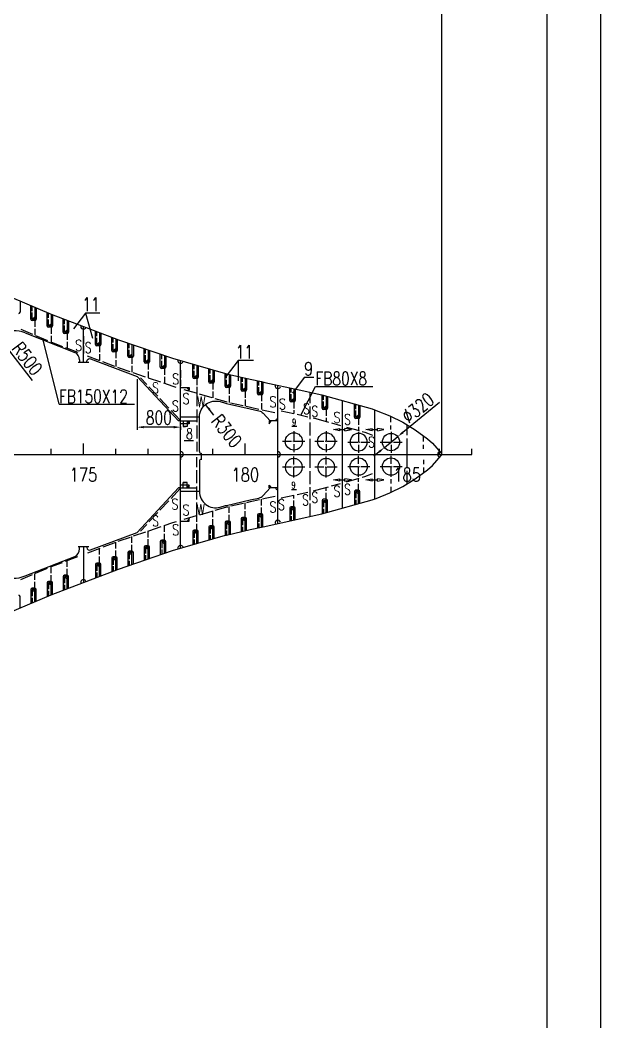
# Model space of a CAD drawing. Extents: x 373818 to 564480, y 322172 to 634257.
# Drawn here: x 553025 to 563792, y 562510 to 581081 of the extents above; entities that cross this region are included whole.
import ezdxf
from ezdxf.enums import TextEntityAlignment as Align

# ---------------------------------------------------------------- set-up
doc = ezdxf.new("R2010")
doc.units = 0
doc.header["$LTSCALE"] = 40
doc.header["$MEASUREMENT"] = 0
for name, pattern in [('ACAD_ISO02W100', [15, 12, -3]), ('ACAD_ISO04W100', [30.5, 24, -3, 0.5, -3]), ('ACAD_ISO05W100', [34, 24, -3, 0.5, -3, 0.5, -3])]:
    doc.linetypes.add(name, pattern=pattern)
doc.layers.get('0').update_dxf_attribs({"linetype": 'CONTINUOUS'})
doc.layers.get('DEFPOINTS').update_dxf_attribs({"linetype": 'CONTINUOUS'})
for name, color, linetype in [('01CONTINUOUS', 2, 'CONTINUOUS'), ('BT_ENG', 7, 'CONTINUOUS'), ('C-CEN', 4, 'ACAD_ISO04W100'), ('C-CON', 4, 'CONTINUOUS'), ('C-DAS', 4, 'ACAD_ISO02W100'), ('C-PH', 4, 'ACAD_ISO05W100'), ('FRAME', 7, 'CONTINUOUS'), ('TEXT', 9, 'CONTINUOUS'), ('Y-CON', 2, 'CONTINUOUS'), ('Y-DAS', 2, 'ACAD_ISO02W100')]:
    doc.layers.add(name, color=color, linetype=linetype)
doc.styles.add('ROMANS', font='romans.shx', dxfattribs={"width": 0.75, "height": 250, "bigfont": 'hzdx.shx'})
doc.dimstyles.new('DM-50', dxfattribs={"dimscale": 50, "dimtxt": 1, "dimasz": 2.5, "dimexe": 1, "dimexo": 1, "dimgap": 1, "dimtad": 1, "dimdec": 0, "dimdsep": 46, "dimtxsty": 'ROMANS', "dimblk1": 'CLOSEDBLANK', "dimblk2": 'CLOSEDBLANK', "dimcen": 0, "dimclrd": 1, "dimclre": 1, "dimclrt": 1, "dimadec": 0, "dimazin": 0, "dimtfac": 1, "dimtdec": 0, "dimtmove": 0, "dimatfit": 3, "dimldrblk": 'CLOSEDBLANK', "dimfxl": 0, "dimtolj": 1, "dimarcsym": 0})

# ---------------------------------------------------------------- blocks, each defined once
blk = doc.blocks.new('*D216')
at = {"color": 1, "linetype": 'ByBlock', "transparency": 16777216}
blk.add_line((576515, 575206), (575877, 576026), dxfattribs=at)
blk.add_solid([(575970, 575940), (575937, 575914), (575877, 576026)], dxfattribs=at)
at = {"layer": 'DEFPOINTS', "color": 0, "linetype": 'ByBlock', "transparency": 16777216}
for p in [(575877, 576026), (576184, 575631)]:
    blk.add_point(p, dxfattribs=at)
at = {"color": 1, "linetype": 'ByBlock', "transparency": 16777216, "insert": (576419, 575613), "char_height": 250, "attachment_point": 5, "rotation": 307.8663, "style": 'ROMANS'}
blk.add_mtext('\\A1;R500', dxfattribs=at)
blk = doc.blocks.new('_CLOSEDBLANK')
at = {"color": 0, "linetype": 'ByBlock'}
for p, q in [((-1, 0.17), (0, 0)), ((-1, 0.17), (-1, -0.17)), ((0, 0), (-1, -0.17))]:
    blk.add_line(p, q, dxfattribs=at)
blk = doc.blocks.new('*D220')
at = {"color": 1, "linetype": 'ByBlock', "transparency": 16777216}
for p, q in [((578452, 575234), (578452, 574293)), ((579134, 574343), (578577, 574343)), ((579259, 574355), (579259, 574293))]:
    blk.add_line(p, q, dxfattribs=at)
for points in [[(578577, 574364), (578577, 574322), (578452, 574343)], [(579134, 574364), (579134, 574322), (579259, 574343)]]:
    blk.add_solid(points, dxfattribs=at)
at = {"layer": 'DEFPOINTS', "color": 0, "linetype": 'ByBlock', "transparency": 16777216}
for p in [(578452, 575284), (579259, 574405), (578452, 574343)]:
    blk.add_point(p, dxfattribs=at)
at = {"color": 1, "linetype": 'ByBlock', "transparency": 16777216, "insert": (578856, 574518), "char_height": 250, "attachment_point": 5, "style": 'ROMANS'}
blk.add_mtext('\\A1;800', dxfattribs=at)
blk = doc.blocks.new('*D219')
at = {"color": 1, "linetype": 'ByBlock', "transparency": 16777216}
blk.add_line((579878, 574567), (579722, 574763), dxfattribs=at)
blk.add_solid([(579816, 574678), (579783, 574652), (579722, 574763)], dxfattribs=at)
at = {"layer": 'DEFPOINTS', "color": 0, "linetype": 'ByBlock', "transparency": 16777216}
for p in [(579722, 574763), (579909, 574528)]:
    blk.add_point(p, dxfattribs=at)
at = {"color": 1, "linetype": 'ByBlock', "transparency": 16777216, "insert": (580115, 574270), "char_height": 250, "attachment_point": 5, "rotation": 308.6058, "style": 'ROMANS'}
blk.add_mtext('\\A1;R300', dxfattribs=at)
blk = doc.blocks.new('*D218')
at = {"color": 1, "linetype": 'ByBlock', "transparency": 16777216}
for p, q in [((584058, 574803), (583380, 574247)), ((583036, 573965), (583284, 574168)), ((582940, 573885), (582843, 573806))]:
    blk.add_line(p, q, dxfattribs=at)
for points in [[(583367, 574263), (583393, 574231), (583284, 574168)], [(582926, 573902), (582953, 573869), (583036, 573965)]]:
    blk.add_solid(points, dxfattribs=at)
at = {"layer": 'DEFPOINTS', "color": 0, "linetype": 'ByBlock', "transparency": 16777216}
for p in [(583284, 574168), (583036, 573965)]:
    blk.add_point(p, dxfattribs=at)
at = {"color": 1, "linetype": 'ByBlock', "transparency": 16777216, "insert": (583656, 574700), "char_height": 250, "attachment_point": 5, "rotation": 39.378, "style": 'ROMANS'}
blk.add_mtext('\\A1;∅320', dxfattribs=at)

msp = doc.modelspace()

# ---------------------------------------------------------------- linework, layer by layer
at = {"color": 2}
msp.add_line((562792.4, 549556.63), (562792.4, 589556.63), dxfattribs=at)
for p, q in [((560843.32, 573030.69), (560843.32, 584797.67)), ((553025.32, 575875.84), (553025.32, 575665.34)), ((553325.32, 575747.23), (553325.32, 575538.19)), ((553625.32, 575621.54), (553625.32, 575411.04)), ((553825.32, 575297.06), (553825.32, 575545.55)), ((554237.51, 575650.31), (554367.93, 575185.31)), ((553300.32, 575513.19), (553250.32, 575513.19)), ((553600.32, 575386.04), (553550.32, 575386.04)), ((553925.32, 575506.1), (553925.32, 575297.06)), ((553749.2, 573958.45), (553450.15, 575177.27)), ((553900.32, 575272.06), (553850.32, 575272.06)), ((554525.32, 575279.59), (554525.32, 575069.09)), ((554825.32, 575165.61), (554825.32, 574955.11)), ((554500.32, 575044.09), (554450.32, 575044.09)), ((555125.32, 575062.36), (555125.32, 574850.88)), ((555325.32, 574748.61), (555325.32, 574994.17)), ((554800.32, 574930.11), (554750.32, 574930.11)), ((555100.32, 574825.88), (555050.32, 574825.88)), ((555425.32, 574960.08), (555425.32, 574748.61)), ((555725.32, 574857.81), (555725.32, 574646.33)), ((555400.32, 574723.61), (555350.32, 574723.61)), ((555700.32, 574621.33), (555650.32, 574621.33)), ((555700.32, 574646.33), (555660.32, 574646.33)), ((556225.32, 574460.08), (556225.32, 574706.19)), ((556325.32, 574677.13), (556325.32, 574460.08)), ((557065.31, 574769.81), (557065.31, 574392.7)), ((556300.32, 574435.08), (556250.32, 574435.08)), ((556300.32, 574460.08), (556260.32, 574460.08)), ((556625.32, 574589.93), (556625.32, 574377.19)), ((556825.32, 574293.89), (556825.32, 574531.8)), ((556925.32, 574508.17), (556925.32, 574293.89)), ((557125.32, 574225.2), (557125.32, 574462.37)), ((557225.32, 574439.48), (557225.32, 574225.2)), ((556600.32, 574352.19), (556550.32, 574352.19)), ((556900.32, 574268.89), (556850.32, 574268.89)), ((556900.32, 574293.89), (556860.32, 574293.89)), ((557425.32, 574159.49), (557425.32, 574395.58)), ((557525.32, 574374.11), (557525.32, 574159.49)), ((558025.32, 574027.94), (558025.32, 574264.42)), ((558125.32, 574242.45), (558125.32, 574027.94)), ((557200.32, 574200.2), (557150.32, 574200.2)), ((557500.32, 574134.49), (557450.32, 574134.49)), ((557500.32, 574159.49), (557460.32, 574159.49)), ((558725.32, 574101.9), (558725.32, 573888.86)), ((558100.32, 574002.94), (558050.32, 574002.94)), ((558100.32, 574027.94), (558060.32, 574027.94)), ((558700.32, 573863.86), (558650.32, 573863.86)), ((558700.32, 573888.86), (558660.32, 573888.86)), ((559325.32, 573934.76), (559325.32, 573721.72)), ((556350.32, 573720.25), (556000.32, 573720.25)), ((559300.32, 573696.72), (559250.32, 573696.72)), ((559300.32, 573721.72), (559260.32, 573721.72)), ((556160.32, 573599.69), (556000.32, 573599.69)), ((553600.32, 573030.69), (553600.32, 573130.69)), ((554200.32, 573030.69), (554200.32, 573230.69)), ((554800.32, 573030.69), (554800.32, 573130.69)), ((555400.32, 573030.69), (555400.32, 573130.69)), ((556000.32, 573030.69), (556000.32, 573130.69)), ((556600.32, 573030.69), (556600.32, 573130.69)), ((557200.32, 573030.69), (557200.32, 573230.69)), ((557800.32, 573030.69), (557800.32, 573130.69)), ((558400.32, 573030.69), (558400.32, 573130.69)), ((559000.32, 573030.69), (559000.32, 573130.69)), ((559600.32, 573030.69), (559600.32, 573130.69)), ((560200.32, 573030.69), (560200.32, 573230.69)), ((560800.32, 573030.69), (560800.32, 573130.69)), ((561400.32, 573030.69), (561400.32, 573130.69)), ((552400.32, 573030.69), (556000.32, 573030.69)), ((556385.32, 573050.69), (556385.32, 573030.69)), ((556385.32, 573030.69), (557800.32, 573030.69)), ((560843.32, 573030.69), (561400.32, 573030.69)), ((556160.32, 572461.69), (556000.32, 572461.69)), ((559300.32, 572364.66), (559250.32, 572364.66)), ((556350.32, 572341.14), (556000.32, 572341.14)), ((558700.32, 572197.53), (558650.32, 572197.53)), ((559300.32, 572339.66), (559260.32, 572339.66)), ((559325.32, 572126.63), (559325.32, 572339.66)), ((558025.32, 572033.44), (558025.32, 571796.96)), ((558100.32, 572058.44), (558050.32, 572058.44)), ((558100.32, 572033.44), (558060.32, 572033.44)), ((558125.32, 571818.93), (558125.32, 572033.44)), ((558700.32, 572172.53), (558660.32, 572172.53)), ((558725.32, 571959.49), (558725.32, 572172.53)), ((557125.32, 571836.18), (557125.32, 571599.01)), ((557200.32, 571861.18), (557150.32, 571861.18)), ((557225.32, 571621.91), (557225.32, 571836.18)), ((557425.32, 571901.89), (557425.32, 571665.8)), ((557500.32, 571926.89), (557450.32, 571926.89)), ((557500.32, 571901.89), (557460.32, 571901.89)), ((557525.32, 571687.27), (557525.32, 571901.89)), ((556300.32, 571626.31), (556250.32, 571626.31)), ((556600.32, 571709.19), (556550.32, 571709.19)), ((556625.32, 571471.46), (556625.32, 571684.19)), ((556825.32, 571767.49), (556825.32, 571529.59)), ((556900.32, 571792.49), (556850.32, 571792.49)), ((556900.32, 571767.49), (556860.32, 571767.49)), ((556925.32, 571553.22), (556925.32, 571767.49)), ((555700.32, 571440.06), (555650.32, 571440.06)), ((556225.32, 571601.31), (556225.32, 571355.19)), ((556300.32, 571601.31), (556260.32, 571601.31)), ((556325.32, 571384.26), (556325.32, 571601.31)), ((555325.32, 571312.78), (555325.32, 571067.21)), ((555400.32, 571337.78), (555350.32, 571337.78)), ((555425.32, 571101.3), (555425.32, 571312.78)), ((555700.32, 571415.06), (555660.32, 571415.06)), ((555725.32, 571203.58), (555725.32, 571415.06)), ((554800.32, 571131.28), (554750.32, 571131.28)), ((554825.32, 570895.78), (554825.32, 571106.28)), ((555100.32, 571235.5), (555050.32, 571235.5)), ((555125.32, 570999.03), (555125.32, 571210.5)), ((554500.32, 571017.29), (554450.32, 571017.29)), ((554525.32, 570781.79), (554525.32, 570992.29)), ((553825.32, 570764.33), (553825.32, 570515.83)), ((553900.32, 570789.33), (553850.32, 570789.33)), ((553925.32, 570555.29), (553925.32, 570764.33)), ((553300.32, 570548.19), (553250.32, 570548.19)), ((553325.32, 570314.16), (553325.32, 570523.19)), ((553600.32, 570675.34), (553550.32, 570675.34)), ((553625.32, 570441.31), (553625.32, 570650.34)), ((553025.32, 570185.54), (553025.32, 570396.05))]:
    msp.add_line(p, q)
at = {"color": 7, "ltscale": 0.2}
for p, q in [((553225.32, 575538.19), (553225.32, 575789.98)), ((553525.34, 575410.07), (553525.34, 575662.82)), ((554425.32, 575069.09), (554425.32, 575317.59)), ((554725.32, 574956.33), (554725.32, 575203.6)), ((555025.32, 574850.88), (555025.32, 575096.45)), ((555625.32, 574646.33), (555625.32, 574891.9)), ((556525.32, 574377.19), (556525.32, 574618.99)), ((558625.32, 573888.86), (558625.32, 574129.75)), ((559225.32, 573721.72), (559225.32, 573962.61)), ((559225.32, 572339.66), (559225.32, 572098.77)), ((558625.32, 572172.53), (558625.32, 571931.63)), ((556525.32, 571684.19), (556525.32, 571442.39)), ((555625.32, 571415.06), (555625.32, 571169.49)), ((554725.32, 571105.05), (554725.32, 570857.78)), ((555025.32, 571210.5), (555025.32, 570964.94)), ((554425.32, 570992.29), (554425.32, 570743.8)), ((553225.32, 570523.19), (553225.32, 570271.41)), ((553525.34, 570651.32), (553525.34, 570398.56))]:
    msp.add_line(p, q, dxfattribs=at)
at = {"ltscale": 0.3}
for p, q in [((554237.51, 575650.31), (554017.52, 575360.18)), ((554504.35, 575650.31), (554237.51, 575650.31)), ((557065.31, 574769.81), (556845.32, 574479.67)), ((557350.23, 574769.81), (557065.31, 574769.81)), ((558293.27, 574455.17), (558073.29, 574165.03)), ((558469.74, 574455.17), (558293.27, 574455.17)), ((557800.32, 573649.69), (557754.2, 573649.69)), ((557800.32, 572411.69), (557754.2, 572411.69))]:
    msp.add_line(p, q, dxfattribs=at)
at = {"lineweight": -2, "ltscale": 0.5}
for p, q in [((556000.32, 573649.69), (555965.32, 573649.69)), ((556000.32, 572411.69), (555965.32, 572411.69))]:
    msp.add_line(p, q, dxfattribs=at)
at = {"color": 3}
for p, q in [((558952.67, 573490.44), (559047.97, 573490.44)), ((559552.67, 573490.44), (559647.97, 573490.44)), ((558952.67, 572557.2), (559047.97, 572557.2)), ((559552.67, 572557.2), (559647.97, 572557.2))]:
    msp.add_line(p, q, dxfattribs=at)
for centre in [(558100.32, 573270.46), (558700.32, 573270.46), (559301.38, 572805.01), (559901.38, 572805.01)]:
    msp.add_circle(centre, 160)
at = {"ltscale": 0.3}
msp.add_circle((559901.38, 573258.37), 160, dxfattribs=at)
for centre, radius, start, end in [((553000.32, 575665.34), 25, 270, 0), ((553250.32, 575538.19), 25, 180, 270), ((553300.32, 575538.19), 25, 270, 0), ((553550.32, 575411.04), 25, 180, 270), ((553600.32, 575411.04), 25, 270, 0), ((553850.32, 575297.06), 25, 180, 270), ((553900.32, 575297.06), 25, 270, 0), ((554450.32, 575069.09), 25, 180, 270), ((554500.32, 575069.09), 25, 270, 0), ((554750.32, 574955.11), 25, 180, 270), ((554800.32, 574955.11), 25, 270, 0), ((555050.32, 574850.88), 25, 180, 270), ((555100.32, 574850.88), 25, 270, 0), ((555350.32, 574748.61), 25, 180, 270), ((555400.32, 574748.61), 25, 270, 0), ((555650.32, 574646.33), 25, 180, 270), ((555700.32, 574646.33), 25, 270, 0), ((556250.32, 574460.08), 25, 180, 270), ((556300.32, 574460.08), 25, 270, 0), ((556550.32, 574377.19), 25, 180, 270), ((556600.32, 574377.19), 25, 270, 0), ((556850.32, 574293.89), 25, 180, 270), ((556900.32, 574293.89), 25, 270, 0), ((557150.32, 574225.2), 25, 180, 270), ((557200.32, 574225.2), 25, 270, 0), ((557450.32, 574159.49), 25, 180, 270), ((557500.32, 574159.49), 25, 270, 0), ((558050.32, 574027.94), 25, 180, 270), ((558100.32, 574027.94), 25, 270, 0), ((558650.32, 573888.86), 25, 180, 270), ((558700.32, 573888.86), 25, 270, 0), ((559250.32, 573721.72), 25, 180, 270), ((559300.32, 573721.72), 25, 270, 0), ((556000.32, 573030.69), 50, 270, 90), ((556385.32, 573085.69), 35, 180, 270), ((556385.32, 572905.69), 35, 90, 180), ((559250.32, 572339.66), 25, 90, 180), ((559300.32, 572339.66), 25, 0, 90), ((558650.32, 572172.53), 25, 90, 180), ((558700.32, 572172.53), 25, 0, 90), ((558050.32, 572033.44), 25, 90, 180), ((558100.32, 572033.44), 25, 0, 90), ((557150.32, 571836.18), 25, 90, 180), ((557200.32, 571836.18), 25, 0, 90), ((557450.32, 571901.89), 25, 90, 180), ((557500.32, 571901.89), 25, 0, 90), ((556250.32, 571601.31), 25, 90, 180), ((556300.32, 571601.31), 25, 0, 90), ((556550.32, 571684.19), 25, 90, 180), ((556600.32, 571684.19), 25, 0, 90), ((556850.32, 571767.49), 25, 90, 180), ((556900.32, 571767.49), 25, 0, 90), ((555650.32, 571415.06), 25, 90, 180), ((555700.32, 571415.06), 25, 0, 90), ((555350.32, 571312.78), 25, 90, 180), ((555400.32, 571312.78), 25, 0, 90), ((554750.32, 571106.28), 25, 90, 180), ((554800.32, 571106.28), 25, 0, 90), ((555050.32, 571210.5), 25, 90, 180), ((555100.32, 571210.5), 25, 0, 90), ((554450.32, 570992.29), 25, 90, 180), ((554500.32, 570992.29), 25, 0, 90), ((553850.32, 570764.33), 25, 90, 180), ((553900.32, 570764.33), 25, 0, 90), ((553250.32, 570523.19), 25, 90, 180), ((553300.32, 570523.19), 25, 0, 90), ((553550.32, 570650.34), 25, 90, 180), ((553600.32, 570650.34), 25, 0, 90), ((553000.32, 570396.05), 25, 0, 90)]:
    msp.add_arc(centre, radius, start, end)
at = {"lineweight": -2, "ltscale": 0.5}
for centre, radius, start, end in [((554200.32, 575403.08), 50, 159.196013, 339.196013), ((552925.32, 574823.28), 500, 67.031269, 172.598494), ((557800.32, 573649.69), 35, 90, 180), ((557800.32, 572411.69), 35, 180, 270), ((552925.32, 571238.1), 500, 187.401506, 292.968731), ((554200.32, 570658.31), 50, 20.803987, 202.967855)]:
    msp.add_arc(centre, radius, start, end, dxfattribs=at)
at = {"ltscale": 0.3}
msp.add_arc((560843.32, 573030.69), 75, 127.926607, 232.073393, dxfattribs=at)
at = {"extrusion": (0, 0, -1)}
for centre, start_param, end_param in [((559301.38, 573258.37), -0.00119564, 6.28198966), ((558100.32, 572792.93), 3.14039701, 9.42358232), ((558700.32, 572792.93), 3.14039701, 9.42358232)]:
    msp.add_ellipse(centre, major_axis=(-160, 0.19), ratio=1, start_param=start_param, end_param=end_param, dxfattribs=at)
at = {"layer": '01CONTINUOUS'}
for p, q in [((554200.32, 574737.16), (554200.32, 575403.08)), ((554100.31, 574737.16), (554300.31, 574737.16)), ((556000.32, 571289.79), (556000.32, 574771.59)), ((559000.32, 572036.1), (559000.32, 574025.29)), ((559600.32, 572206.78), (559600.32, 573854.61)), ((556000.32, 573030.69), (556400.32, 573030.69)), ((556385.32, 573030.69), (556385.32, 572930.69)), ((557800.32, 573030.69), (560843.32, 573030.69)), ((554100.31, 571324.22), (554300.31, 571324.22)), ((554200.32, 571324.22), (554200.32, 570658.31))]:
    msp.add_line(p, q, dxfattribs=at)
at = {"layer": '01CONTINUOUS', "ltscale": 0.4}
for p, q in [((559900.32, 573630.58), (559900.32, 573732.85)), ((559900.32, 573492.85), (559900.32, 573568.81)), ((560500.32, 573271.94), (560500.32, 573374.21)), ((560500.32, 573134.21), (560500.32, 573210.17)), ((560500.32, 572927.18), (560500.32, 572851.22)), ((560500.32, 572789.45), (560500.32, 572687.18)), ((559900.32, 572568.54), (559900.32, 572492.58)), ((559900.32, 572430.81), (559900.32, 572328.54))]:
    msp.add_line(p, q, dxfattribs=at)
at = {"layer": '01CONTINUOUS'}
for points in [[(551081.32, 576698.67), (553600.32, 575631.04), (554850.32, 575156.11), (555850.32, 574815.19), (556831.32, 574530.05), (556850.32, 574525.34), (557288.32, 574425.05), (557290.32, 574424.55), (557500.32, 574379.49), (557563.32, 574365.94), (558200.32, 574225.97), (558618.32, 574131.7), (559550.32, 573872.08), (559623.32, 573846.57), (559876.32, 573744.77), (560117.32, 573625.04), (560350.32, 573484.77), (560578.32, 573316.71), (560667.32, 573236.26), (560751.32, 573147.05), (560828.32, 573051.1), (560843.32, 573030.69)], [(551081.32, 569362.71), (553600.32, 570430.34), (554850.32, 570905.27), (555850.32, 571246.19), (556831.32, 571531.33), (556850.32, 571536.04), (557288.32, 571636.33), (557290.32, 571636.83), (557500.32, 571681.89), (557563.32, 571695.44), (558200.32, 571835.41), (558618.32, 571929.68), (559550.32, 572189.31), (559623.32, 572214.82), (559876.32, 572316.62), (560117.32, 572436.34), (560350.32, 572576.61), (560578.32, 572744.67), (560667.32, 572825.13), (560751.32, 572914.33), (560828.32, 573010.29), (560843.32, 573030.69)]]:
    msp.add_lwpolyline(points, dxfattribs=at)
at = {"layer": 'BT_ENG'}
msp.add_line((563792.4, 548556.63), (563792.4, 590556.63), dxfattribs=at)
at = {"layer": 'C-CEN', "ltscale": 0.2}
for p, q in [((558100.32, 573462.98), (558100.32, 573072.08)), ((558700.32, 573462.98), (558700.32, 573072.08)), ((559301.38, 573450.9), (559301.38, 573060)), ((559901.38, 573450.9), (559901.38, 573060)), ((558300.86, 573270.46), (557891.3, 573270.46)), ((558900.86, 573270.46), (558491.3, 573270.46)), ((559100.84, 573256.37), (559510.4, 573256.37)), ((559700.84, 573256.37), (560110.4, 573256.37)), ((558100.32, 572600.4), (558100.32, 572991.3)), ((558700.32, 572600.4), (558700.32, 572991.3)), ((559301.38, 572612.49), (559301.38, 573003.39)), ((559901.38, 572612.49), (559901.38, 573003.39)), ((558300.86, 572792.93), (557891.3, 572792.93)), ((558900.86, 572792.93), (558491.3, 572792.93)), ((559100.84, 572805.01), (559510.4, 572805.01)), ((559700.84, 572805.01), (560110.4, 572805.01))]:
    msp.add_line(p, q, dxfattribs=at)
at = {"layer": 'C-CON'}
for p, q in [((553120.43, 575283.64), (554038.85, 574920.72)), ((554130.32, 574782.61), (554130.32, 574737.16)), ((555965.32, 573649.69), (555193.69, 574475.65)), ((556050.32, 573649.69), (556050.32, 573548.87)), ((556050.32, 573548.87), (556095.08, 573548.87)), ((556120.02, 573548.87), (556050.32, 573548.87)), ((556120.02, 573650.07), (556120.02, 573548.87)), ((555965.32, 572411.69), (555193.69, 571585.73)), ((556120.02, 572512.51), (556050.32, 572512.51)), ((556050.32, 572512.51), (556095.08, 572512.51)), ((556050.32, 572411.69), (556050.32, 572512.51)), ((556120.02, 572411.31), (556120.02, 572512.51)), ((554130.32, 571278.78), (554130.32, 571324.22)), ((553120.43, 570777.74), (554038.85, 571140.67))]:
    msp.add_line(p, q, dxfattribs=at)
for points in [[(554264.32, 574737.16), (554264.32, 574756.27, -0.52503393), (554332.08, 574803.01), (555193.69, 574475.65)], [(556350.32, 573085.68), (556350.32, 573720.25, -0.49971078), (556734.05, 574008.32), (556831.32, 573980.05), (556850.32, 573975.34), (557288.32, 573875.05), (557290.32, 573874.55), (557452.28, 573839.8, -0.15961497), (557532.95, 573792.76), (557660.03, 573649.69)], [(556350.32, 572905.69), (556350.32, 572341.14, 0.49971078), (556734.05, 572053.06), (556831.32, 572081.33), (556850.32, 572086.04), (557288.32, 572186.33), (557290.32, 572186.83), (557452.28, 572221.59, 0.15961497), (557532.95, 572268.63), (557660.03, 572411.69)], [(554264.32, 571324.22), (554264.32, 571305.11, 0.52503393), (554332.08, 571258.37), (555193.69, 571585.73)]]:
    msp.add_lwpolyline(points, format="xyb", dxfattribs=at)
for centre, radius, start, end in [((553980.32, 574782.61), 150, 0, 67.031269), ((556000.32, 574768.67), 50, 161.691999, 341.789262), ((557804.32, 574299.44), 50, 163.563909, 343.563909), ((557804.32, 571761.94), 50, 16.436091, 196.436091), ((557804.32, 571761.94), 50, 16.436091, 196.436091), ((553980.32, 571278.78), 150, 292.968731, 360), ((556000.32, 571292.72), 50, 18.210738, 198.308001)]:
    msp.add_arc(centre, radius, start, end, dxfattribs=at)
at = {"layer": 'C-DAS', "ltscale": 0.25}
for p, q in [((553250.32, 575538.19), (553250.32, 575779.38)), ((553550.32, 575411.04), (553550.32, 575652.23)), ((553850.32, 575297.06), (553850.32, 575536.06)), ((554450.32, 575069.09), (554450.32, 575308.09)), ((554750.32, 574955.11), (554750.32, 575194.11)), ((555050.32, 574850.88), (555050.32, 575087.93)), ((555350.32, 574748.61), (555350.32, 574985.65)), ((555650.32, 574646.33), (555650.32, 574883.38)), ((556250.32, 574460.08), (556250.32, 574698.93)), ((556550.32, 574377.19), (556550.32, 574611.73)), ((556850.32, 574293.89), (556850.32, 574525.34)), ((557150.32, 574225.2), (557150.32, 574456.65)), ((557450.32, 574159.49), (557450.32, 574390.22)), ((558050.32, 574027.94), (558050.32, 574258.93)), ((558650.32, 573888.86), (558650.32, 574122.79)), ((559250.32, 573721.72), (559250.32, 573955.65)), ((559250.32, 572339.66), (559250.32, 572105.74)), ((558050.32, 572033.44), (558050.32, 571802.45)), ((558650.32, 572172.53), (558650.32, 571938.6)), ((557150.32, 571836.18), (557150.32, 571604.74)), ((557450.32, 571901.89), (557450.32, 571671.17)), ((556550.32, 571684.19), (556550.32, 571449.66)), ((556850.32, 571767.49), (556850.32, 571536.04)), ((556250.32, 571601.31), (556250.32, 571362.46)), ((555350.32, 571312.78), (555350.32, 571075.73)), ((555650.32, 571415.06), (555650.32, 571178.01)), ((554750.32, 571106.28), (554750.32, 570867.28)), ((555050.32, 571210.5), (555050.32, 570973.46)), ((554450.32, 570992.29), (554450.32, 570753.3)), ((553850.32, 570764.33), (553850.32, 570525.33)), ((553250.32, 570523.19), (553250.32, 570281.27)), ((553550.32, 570650.34), (553550.32, 570408.42))]:
    msp.add_line(p, q, dxfattribs=at)
at = {"layer": 'C-DAS', "ltscale": 0.5}
for p, q in [((555987.24, 573670.17), (555257.34, 574451.46)), ((556300.32, 574165.63), (556300.32, 573083.53)), ((556300.32, 571895.75), (556300.32, 572980.02)), ((555987.24, 572391.21), (555257.34, 571609.93))]:
    msp.add_line(p, q, dxfattribs=at)
at = {"layer": 'C-DAS', "ltscale": 0.5, "flags": 128}
for points in [[(553037.69, 575352.08), (553611.51, 575108.88), (554117.13, 574916.77)], [(554270.93, 574858.34), (554860.49, 574634.34), (555859.35, 574293.81), (555943.67, 574269.3)], [(556059.61, 574235.6), (556839.12, 574009.03), (556857.28, 574004.52), (557295.31, 573904.23), (557297.11, 573903.78), (557506.62, 573858.82), (557569.69, 573845.26), (557758.93, 573803.67)], [(557866.4, 573838.61), (558102.53, 573786.72), (558362.03, 573728.2)], [(559077.94, 573536.53), (559415.57, 573442.48), (559465.01, 573425.2), (559558.61, 573387.54)], [(559077.94, 572524.85), (559415.57, 572618.9), (559465.01, 572636.18), (559558.61, 572673.84)], [(556068.32, 571828.32), (556839.12, 572052.36), (556857.28, 572056.86), (557295.31, 572157.16), (557297.11, 572157.61), (557506.62, 572202.56), (557569.69, 572216.13), (557758.93, 572257.71)], [(557866.4, 572222.78), (558102.53, 572274.66), (558362.03, 572333.19)], [(554283.93, 571207.98), (554860.49, 571427.05), (555859.35, 571767.58), (555924.9, 571786.63)], [(553037.69, 570709.3), (553611.51, 570952.5), (554125.09, 571147.64)]]:
    msp.add_lwpolyline(points, dxfattribs=at)
at = {"layer": 'C-DAS', "ltscale": 0.5}
for points in [[(558455.35, 573707.15), (558508.37, 573695.2), (558961.97, 573568.84)], [(558455.35, 572354.23), (558508.37, 572366.19), (558961.97, 572492.55)]]:
    msp.add_lwpolyline(points, dxfattribs=at)
at = {"layer": 'C-PH'}
for p, q in [((558065.33, 573554.59), (558155.33, 573554.59)), ((558057, 572377.32), (558147, 572377.32))]:
    msp.add_line(p, q, dxfattribs=at)
msp.add_arc((557800.32, 573030.69), 50, 270, 90, dxfattribs=at)
at = {"layer": 'FRAME'}
for p, q in [((556000.32, 573030.69), (556000.32, 573130.69)), ((557800.32, 573030.69), (557800.32, 573130.69)), ((558400.32, 573030.69), (558400.32, 573130.69)), ((559000.32, 573030.69), (559000.32, 573130.69)), ((559600.32, 573030.69), (559600.32, 573130.69)), ((560200.32, 573030.69), (560200.32, 573230.69)), ((556000.32, 573030.69), (556000.32, 572930.69))]:
    msp.add_line(p, q, dxfattribs=at)
at = {"layer": 'TEXT'}
for p, q in [((558232.28, 573757.46), (558503.49, 574289.46)), ((558503.49, 574289.46), (559564.32, 574289.46)), ((553749.2, 573958.45), (555146.52, 573958.45)), ((556066.68, 573286.2), (556241.4, 573286.2))]:
    msp.add_line(p, q, dxfattribs=at)
at = {"layer": 'Y-CON'}
for p, q in [((557800.32, 571747.52), (557800.32, 574313.86)), ((556160.32, 573649.69), (556300.32, 573649.69)), ((556160.32, 572411.69), (556300.32, 572411.69))]:
    msp.add_line(p, q, dxfattribs=at)
for points in [[(553300.32, 575758.19), (553300.32, 575538.19), (553250.32, 575538.19), (553300.32, 575578.19)], [(553300.32, 575758.19), (553300.32, 575538.19), (553250.32, 575538.19), (553300.32, 575578.19)], [(553600.32, 575631.04), (553600.32, 575411.04), (553550.32, 575411.04), (553600.32, 575451.04)], [(553600.34, 575631.03), (553600.34, 575411.03), (553550.34, 575411.03), (553600.34, 575451.03)], [(553900.32, 575517.06), (553900.32, 575297.06), (553850.32, 575297.06), (553900.32, 575337.06)], [(554500.32, 575289.09), (554500.32, 575069.09), (554450.32, 575069.09), (554500.32, 575109.09)], [(554800.32, 575175.11), (554800.32, 574955.11), (554750.32, 574955.11), (554800.32, 574995.11)], [(555100.32, 575070.88), (555100.32, 574850.88), (555050.32, 574850.88), (555100.32, 574890.88)], [(555400.32, 574968.61), (555400.32, 574748.61), (555350.32, 574748.61), (555400.32, 574788.61)], [(555700.32, 574866.33), (555700.32, 574646.33), (555650.32, 574646.33), (555700.32, 574686.33)], [(556300.32, 574684.39), (556300.32, 574460.08), (556250.32, 574460.08), (556300.32, 574500.08)], [(556600.32, 574597.19), (556600.32, 574377.19), (556550.32, 574377.19), (556600.32, 574417.19)], [(556900.32, 574513.89), (556900.32, 574293.89), (556850.32, 574293.89), (556900.32, 574333.89)], [(557200.32, 574445.2), (557200.32, 574225.2), (557150.32, 574225.2), (557200.32, 574265.2)], [(557200.32, 574445.2), (557200.32, 574225.2), (557150.32, 574225.2), (557200.32, 574265.2)], [(556000.32, 574268.69), (556160.32, 574268.69), (556160.32, 574218.69), (556120.32, 574268.69)], [(557500.32, 574379.49), (557500.32, 574159.49), (557450.32, 574159.49), (557500.32, 574199.49)], [(558100.32, 574247.94), (558100.32, 574027.94), (558050.32, 574027.94), (558100.32, 574067.94)], [(558700.32, 574108.86), (558700.32, 573888.86), (558650.32, 573888.86), (558700.32, 573928.86)], [(559300.32, 573941.72), (559300.32, 573721.72), (559250.32, 573721.72), (559300.32, 573761.72)], [(556000.32, 573649.69), (556160.32, 573649.69), (556160.32, 573599.69), (556120.32, 573649.69)], [(557800.32, 573649.69), (557640.32, 573649.69), (557640.32, 573599.69), (557680.32, 573649.69)], [(556000.32, 572411.69), (556160.32, 572411.69), (556160.32, 572461.69), (556120.32, 572411.69)], [(557800.32, 572411.69), (557640.32, 572411.69), (557640.32, 572461.69), (557680.32, 572411.69)], [(559300.32, 572119.66), (559300.32, 572339.66), (559250.32, 572339.66), (559300.32, 572299.66)], [(558100.32, 571813.44), (558100.32, 572033.44), (558050.32, 572033.44), (558100.32, 571993.44)], [(558700.32, 571952.53), (558700.32, 572172.53), (558650.32, 572172.53), (558700.32, 572132.53)], [(556000.32, 571792.69), (556160.32, 571792.69), (556160.32, 571842.69), (556120.32, 571792.69)], [(557200.32, 571616.18), (557200.32, 571836.18), (557150.32, 571836.18), (557200.32, 571796.18)], [(557200.32, 571616.18), (557200.32, 571836.18), (557150.32, 571836.18), (557200.32, 571796.18)], [(557500.32, 571681.89), (557500.32, 571901.89), (557450.32, 571901.89), (557500.32, 571861.89)], [(556600.32, 571464.19), (556600.32, 571684.19), (556550.32, 571684.19), (556600.32, 571644.19)], [(556900.32, 571547.49), (556900.32, 571767.49), (556850.32, 571767.49), (556900.32, 571727.49)], [(556300.32, 571376.99), (556300.32, 571601.31), (556250.32, 571601.31), (556300.32, 571561.31)], [(555400.32, 571092.78), (555400.32, 571312.78), (555350.32, 571312.78), (555400.32, 571272.78)], [(555700.32, 571195.06), (555700.32, 571415.06), (555650.32, 571415.06), (555700.32, 571375.06)], [(554800.32, 570886.28), (554800.32, 571106.28), (554750.32, 571106.28), (554800.32, 571066.28)], [(555100.32, 570990.5), (555100.32, 571210.5), (555050.32, 571210.5), (555100.32, 571170.5)], [(554500.32, 570772.29), (554500.32, 570992.29), (554450.32, 570992.29), (554500.32, 570952.29)], [(553900.32, 570544.33), (553900.32, 570764.33), (553850.32, 570764.33), (553900.32, 570724.33)], [(553300.32, 570303.19), (553300.32, 570523.19), (553250.32, 570523.19), (553300.32, 570483.19)], [(553300.32, 570303.19), (553300.32, 570523.19), (553250.32, 570523.19), (553300.32, 570483.19)], [(553600.32, 570430.34), (553600.32, 570650.34), (553550.32, 570650.34), (553600.32, 570610.34)], [(553600.34, 570430.35), (553600.34, 570650.35), (553550.34, 570650.35), (553600.34, 570610.35)]]:
    msp.add_lwpolyline(points, dxfattribs=at)
at = {"layer": 'Y-DAS', "ltscale": 0.3}
for p, q in [((553300.32, 575538.19), (553300.32, 575240.77)), ((553600.33, 575411.03), (553600.33, 575113.62)), ((553900.32, 575297.06), (553900.32, 574999.15)), ((554200.32, 575223.08), (554200.32, 574885.17)), ((554500.32, 575069.09), (554500.32, 574771.18)), ((554800.32, 574955.11), (554800.32, 574657.2)), ((555100.32, 574850.88), (555100.32, 574552.58)), ((555400.32, 574748.61), (555400.32, 574450.3)), ((555700.32, 574646.33), (555700.32, 574348.02)), ((556000.32, 574591.59), (556000.32, 574302.83)), ((556300.32, 574460.08), (556300.32, 574165.63)), ((556600.32, 574377.19), (556600.32, 574078.44)), ((556900.32, 574293.89), (556900.32, 573994.67)), ((557200.32, 574225.2), (557200.32, 573925.98)), ((557500.32, 574159.49), (557500.32, 573860.17)), ((558100.32, 574027.94), (558100.32, 573787.21)), ((558700.32, 573888.86), (558700.32, 573641.73)), ((559300.32, 573721.72), (559300.32, 573474.59)), ((559300.32, 572339.66), (559300.32, 572586.8)), ((558700.32, 572172.53), (558700.32, 572419.66)), ((557500.32, 571901.89), (557500.32, 572201.21)), ((558100.32, 572033.44), (558100.32, 572274.18)), ((556900.32, 571767.49), (556900.32, 572066.72)), ((557200.32, 571836.18), (557200.32, 572135.41)), ((556300.32, 571601.31), (556300.32, 571895.75)), ((556600.32, 571684.19), (556600.32, 571982.95)), ((555700.32, 571415.06), (555700.32, 571713.36)), ((556000.32, 571469.79), (556000.32, 571758.55)), ((555100.32, 571210.5), (555100.32, 571508.81)), ((555400.32, 571312.78), (555400.32, 571611.08)), ((554500.32, 570992.29), (554500.32, 571290.2)), ((554800.32, 571106.28), (554800.32, 571404.18)), ((553900.32, 570764.33), (553900.32, 571062.23)), ((553600.33, 570650.35), (553600.33, 570947.76)), ((553300.32, 570523.19), (553300.32, 570820.61))]:
    msp.add_line(p, q, dxfattribs=at)
at = {"layer": 'Y-DAS', "ltscale": 0.5}
for p, q in [((558400.32, 571880.52), (558400.32, 574180.87)), ((560200.32, 572486.31), (560200.32, 573575.08))]:
    msp.add_line(p, q, dxfattribs=at)

# ---------------------------------------------------------------- block references
at = {"color": 3, "yscale": 120, "zscale": 120, "rotation": 180}
for p, xscale in [((558832.67, 573490.44), 120), ((559167.97, 573490.44), -120), ((559432.67, 573490.44), 120), ((559767.97, 573490.44), -120), ((558832.67, 572557.2), 120), ((559167.97, 572557.2), -120), ((559432.67, 572557.2), 120), ((559767.97, 572557.2), -120)]:
    msp.add_blockref('_CLOSEDBLANK', p, dxfattribs=dict(at, xscale=xscale))

# ---------------------------------------------------------------- texts
at = {"style": 'ROMANS', "width": 0.75}
for p in [(558066.76, 573564.51), (558054.72, 572398.87)]:
    msp.add_text('9', height=125, dxfattribs=at).set_placement(p)
at = {"layer": 'FRAME', "style": 'ROMANS', "width": 0.8}
for s, p in [('175', (554200.32, 572655.69)), ('180', (557200.32, 572655.69)), ('185', (560200.32, 572655.69))]:
    msp.add_text(s, height=250, dxfattribs=at).set_placement(p, align=Align.MIDDLE)
at = {"layer": 'TEXT', "style": 'ROMANS', "width": 0.75}
for s, height, p in [('11', 250, (554178.61, 575686.47)), ('S', 200, (554048.47, 574951.55)), ('S', 200, (554223.86, 574909.2)), ('11', 250, (557021.76, 574805.97)), ('9', 250, (558292.81, 574491.33)), ('S', 200, (555844.78, 574329.6)), ('FB80X8', 250, (558500.72, 574311.03)), ('FB150X12', 250, (553746.43, 573980.01)), ('S', 200, (555472.71, 574163.53)), ('S', 200, (556037.57, 573963.44)), ('W', 200, (556307.57, 573904.59)), ('S', 200, (557648.47, 573904.99)), ('S', 200, (557823.86, 573862.64)), ('S', 200, (555841.03, 573826.79)), ('S', 200, (558270.66, 573776.13)), ('S', 200, (558424.71, 573727.93)), ('S', 200, (558835.77, 573615.17)), ('S', 200, (559030.52, 573578.59)), ('8', 200, (556100.4, 573312.55)), ('S', 200, (559474.59, 573158.31)), ('S', 200, (558835.77, 572246.22)), ('S', 200, (559030.52, 572282.79)), ('S', 200, (555831.81, 572008.47)), ('S', 200, (557805.34, 571998.74)), ('S', 200, (558252.15, 572085.26)), ('S', 200, (558424.71, 572133.45)), ('S', 200, (556037.57, 571897.94)), ('W', 200, (556298.32, 571910.55)), ('S', 200, (557648.47, 571956.4)), ('S', 200, (555472.71, 571697.86)), ('S', 200, (555844.78, 571531.79))]:
    msp.add_text(s, height=height, dxfattribs=at).set_placement(p)

# ---------------------------------------------------------------- dimensions: what is measured, and where the dimension line sits
at = {"lineweight": -2, "ltscale": 0.5}
dim = msp.add_radius_dim(center=(552925.32, 574823.28), mpoint=(552618.41, 575218), dimstyle='DM-50', dxfattribs=at)
dim.commit()
dim.dimension.update_dxf_attribs({"geometry": '*D216', "text_midpoint": (553022.62, 574698.14), "dimtype": 164, "insert": (-23258.55, -807.88)})
dim = msp.add_linear_dim(base=(555193.69, 573535.07), p1=(556000.32, 573596.77), p2=(555193.69, 574475.65), text='800', dimstyle='DM-50', dxfattribs=at)
dim.commit()
dim.dimension.update_dxf_attribs({"geometry": '*D220', "text_midpoint": (555597, 573710.07), "insert": (-23258.55, -807.88)})
dim = msp.add_diameter_dim_2p(p1=(559777.7, 573156.86), p2=(560025.06, 573359.88), dimstyle='DM-50', override={"dimtofl": 1}, dxfattribs=at)
dim.commit()
dim.dimension.update_dxf_attribs({"geometry": '*D218', "text_midpoint": (560397.83, 573892.24), "insert": (-23258.55, -807.88)})
dim = msp.add_radius_dim(center=(556650.32, 573720.25), mpoint=(556463.13, 573954.68), dimstyle='DM-50', override={"dimtmove": 1, "dimatfit": 3}, dxfattribs=at)
dim.commit()
dim.dimension.update_dxf_attribs({"geometry": '*D219', "text_midpoint": (556856.45, 573462.09), "dimtype": 164, "insert": (-23258.55, -807.88)})

doc.saveas('drawing.dxf')
